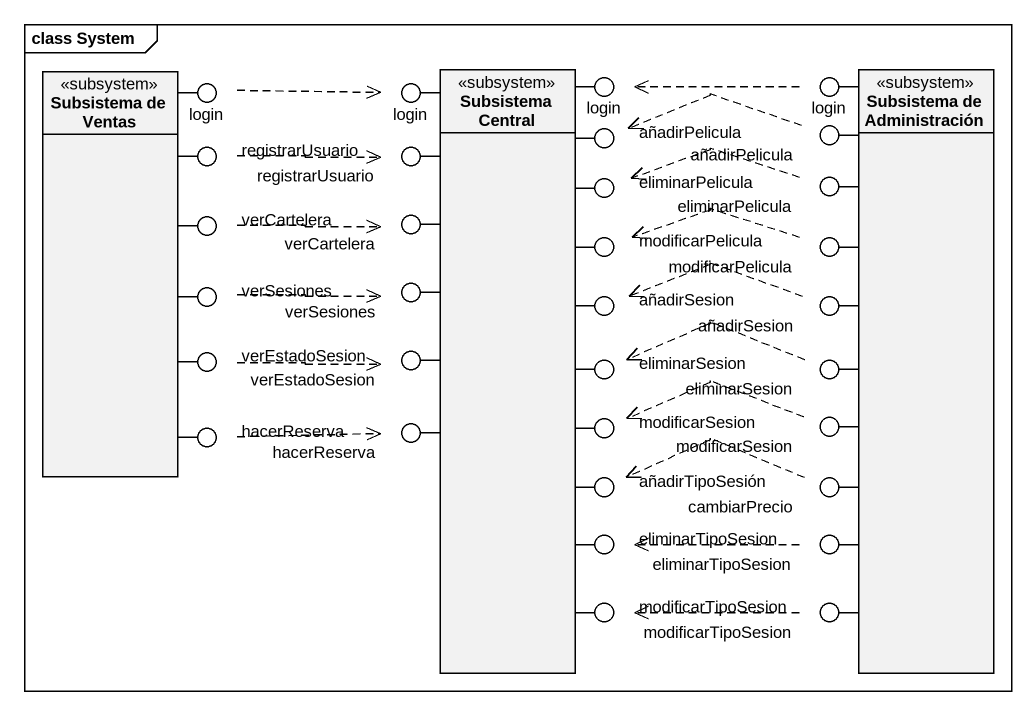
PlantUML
@startuml
mainframe class System
allowmixing
hide circle
hide empty members
class "Subsistema de Ventas" as Subsistema_de_Ventas <<subsystem>>
() login
() "login" as login_2
class "Subsistema Central" as Subsistema_Central <<subsystem>>
() "login" as login_3
() "login" as login_4
class "Subsistema de Administración" as Subsistema_de_Administración <<subsystem>>
() registrarUsuario
() "registrarUsuario" as registrarUsuario_2
() añadirPelicula
() eliminarPelicula
() "añadirPelicula" as añadirPelicula_2
() "eliminarPelicula" as eliminarPelicula_2
() verCartelera
() "verCartelera" as verCartelera_2
() modificarPelicula
() "modificarPelicula" as modificarPelicula_2
() verSesiones
() "verSesiones" as verSesiones_2
() añadirSesion
() "añadirSesion" as añadirSesion_2
() verEstadoSesion
() "verEstadoSesion" as verEstadoSesion_2
() eliminarSesion
() "eliminarSesion" as eliminarSesion_2
() hacerReserva
() "hacerReserva" as hacerReserva_2
() modificarSesion
() "modificarSesion" as modificarSesion_2
() añadirTipoSesión
() cambiarPrecio
() eliminarTipoSesion
() "eliminarTipoSesion" as eliminarTipoSesion_2
() modificarTipoSesion
() "modificarTipoSesion" as modificarTipoSesion_2
Subsistema_de_Ventas -up- login
Subsistema_Central -up- login_2
Subsistema_Central -up- login_3
Subsistema_de_Administración -up- login_4
Subsistema_de_Ventas -up- registrarUsuario
Subsistema_Central -up- registrarUsuario_2
Subsistema_Central -up- añadirPelicula
Subsistema_Central -up- eliminarPelicula
Subsistema_de_Administración -up- añadirPelicula_2
Subsistema_de_Administración -up- eliminarPelicula_2
Subsistema_de_Ventas -right- verCartelera
Subsistema_Central -up- verCartelera_2
Subsistema_Central -up- modificarPelicula
Subsistema_de_Administración -up- modificarPelicula_2
Subsistema_de_Ventas -right- verSesiones
Subsistema_Central -up- verSesiones_2
Subsistema_Central -up- añadirSesion
Subsistema_de_Administración -up- añadirSesion_2
Subsistema_de_Ventas -- verEstadoSesion
Subsistema_Central -left- verEstadoSesion_2
Subsistema_Central -right- eliminarSesion
Subsistema_de_Administración -left- eliminarSesion_2
Subsistema_de_Ventas -- hacerReserva
Subsistema_Central -- hacerReserva_2
Subsistema_Central -right- modificarSesion
Subsistema_de_Administración -left- modificarSesion_2
Subsistema_Central -- añadirTipoSesión
Subsistema_de_Administración -- cambiarPrecio
Subsistema_Central -- eliminarTipoSesion
Subsistema_de_Administración -- eliminarTipoSesion_2
Subsistema_Central -- modificarTipoSesion
Subsistema_de_Administración -- modificarTipoSesion_2
login .right.> login_2
login_4 .left.> login_3
registrarUsuario .right.> registrarUsuario_2
añadirPelicula_2 .left.> añadirPelicula
eliminarPelicula_2 .left.> eliminarPelicula
verCartelera .right.> verCartelera_2
modificarPelicula_2 .left.> modificarPelicula
verSesiones .right.> verSesiones_2
añadirSesion_2 .left.> añadirSesion
verEstadoSesion .right.> verEstadoSesion_2
eliminarSesion_2 .left.> eliminarSesion
hacerReserva .right.> hacerReserva_2
modificarSesion_2 .left.> modificarSesion
cambiarPrecio .left.> añadirTipoSesión
eliminarTipoSesion_2 .left.> eliminarTipoSesion
modificarTipoSesion_2 .left.> modificarTipoSesion
@enduml
